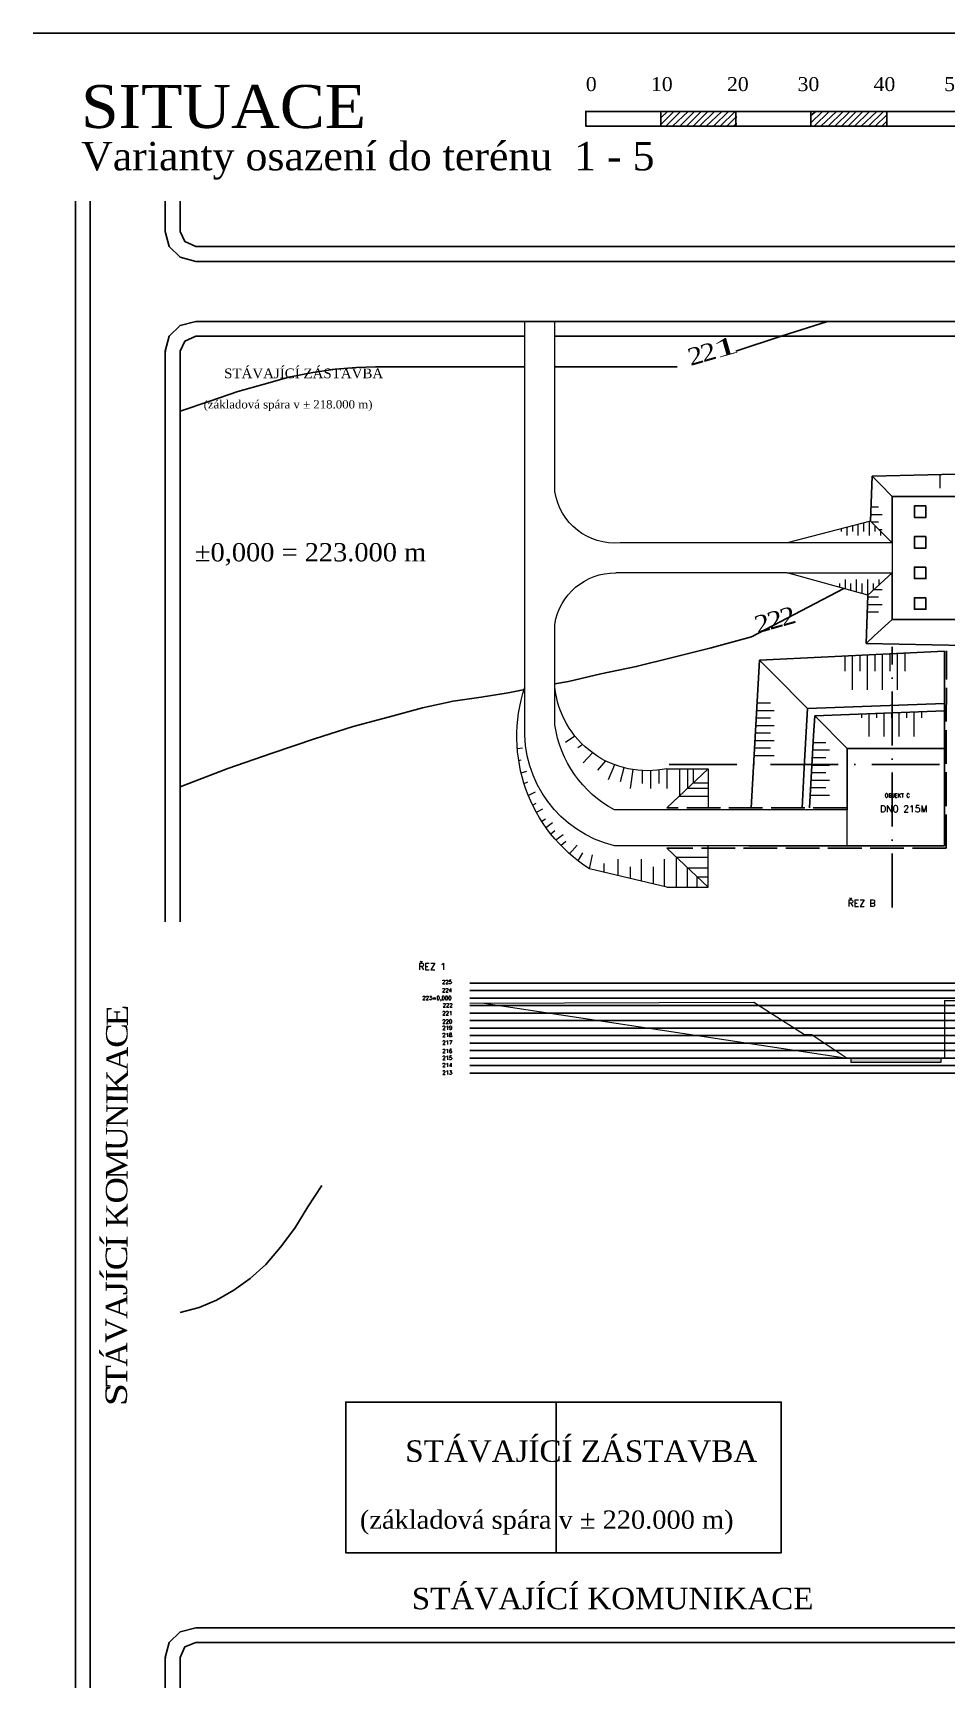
# Model space of a CAD drawing. Header units: millimetres. Extents: x -3518363 to 3223740, y -1530229 to 774657.
# Drawn here: x 950969 to 1072790, y -659509 to -438944 of the extents above; entities that cross this region are included whole.
import ezdxf

# ---------------------------------------------------------------- set-up
doc = ezdxf.new("R2010")
doc.units = ezdxf.units.MM
doc.header["$LTSCALE"] = 15
doc.header["$MEASUREMENT"] = 0
doc.linetypes.add('ACAD_ISO02W100', pattern=[15, 12, -3])
doc.linetypes.add('ACAD_ISO10W100', pattern=[18, 12, -3, 0, -3])
doc.layers.get('0').update_dxf_attribs({"linetype": 'CONTINUOUS'})
for name, color, linetype, lineweight in [('cesty', 7, 'CONTINUOUS', 15), ('HS', 90, 'ACAD_ISO10W100', 15), ('pažení', 220, 'ACAD_ISO02W100', 30), ('texty', 255, 'CONTINUOUS', 15), ('ŘEZ', 11, 'ACAD_ISO10W100', 15)]:
    doc.layers.add(name, color=color, linetype=linetype, lineweight=lineweight)
for name, color, linetype in [('obj 1 patky', 130, 'CONTINUOUS'), ('objekt 1', 40, 'CONTINUOUS'), ('objekt 3', 150, 'CONTINUOUS'), ('ŘEZ bílá', 251, 'ACAD_ISO10W100'), ('ŘEZ čerch', 10, 'ACAD_ISO10W100')]:
    doc.layers.add(name, color=color, linetype=linetype)
doc.layers.add('svahovaní', color=7, linetype='CONTINUOUS', lineweight=15, true_color=0xe3331c)
doc.styles.add('romans', font='romans.shx')
doc.styles.add('TIMESNEWROMAN', font='times.ttf')

msp = doc.modelspace()

# ---------------------------------------------------------------- hatches: boundary and pattern name
at = {"layer": 'HS', "linetype": 'ByBlock', "extrusion": (1.93959e-16, -3.39308e-16, -1)}
h = msp.add_hatch(dxfattribs=at)
h.set_pattern_fill('ANSI36', color=256, scale=2500)
h.set_pattern_definition([(315, (17781.2, 81156.6), (607.66989, -165.72815), [781.25, -156.25, 0, -156.25])])
h.paths.add_polyline_path([(-1059973.376, -576170.183), (-1059973.376, -575570.183), (-1071973.376, -575570.183), (-1071973.376, -576170.183)])
h.paths.add_polyline_path([(-1173301.185, -546787.992), (-1173301.185, -534787.992), (-1173901.185, -534787.992), (-1173901.185, -546787.992)])

# ---------------------------------------------------------------- linework, layer by layer
for p, q in [((950968.81, -438944.425), (1144554.373, -438944.425)), ((972649.777, -477368.343), (1120944.495, -477368.343)), ((972649.777, -479348.69), (1016523.376, -479348.69)), ((1020523.376, -479348.69), (1095523.376, -479348.69)), ((1034657.856, -483412.256), (1036843.958, -483412.256)), ((972649.777, -651510.471), (1120944.495, -651510.471)), ((972649.777, -653465.101), (1120944.495, -653465.101))]:
    msp.add_line(p, q)
at = {"elevation": 0}
for points in [[(1024653.229, -451340.883), (1034657.856, -451340.883), (1034657.856, -449386.253), (1044662.476, -449386.253), (1044662.476, -451340.883), (1054667.095, -451340.883), (1054667.095, -449386.253), (1064774.586, -449386.253), (1064774.586, -451340.883), (1074779.219, -451340.883), (1074779.219, -449386.253), (1084783.826, -449386.253), (1084783.826, -451340.883), (1094788.459, -451340.883), (1094788.459, -449386.253), (1104793.079, -449386.253), (1104793.079, -451340.883), (1114797.698, -451340.883), (1114797.698, -449386.253), (1024653.229, -449386.253), (1024653.229, -451340.883), (1114900.569, -451340.883)], [(1034657.856, -450260.71), (1035532.299, -449386.253), (1035635.17, -449386.253)], [(1034657.856, -451135.14), (1036406.73, -449386.253), (1036509.601, -449386.253)], [(1035300.826, -451340.883), (1037281.173, -449386.253), (1037409.775, -449386.253)], [(1036200.988, -451340.883), (1038284.206, -449386.253), (1038387.077, -449386.253)], [(1037178.289, -451340.883), (1039158.649, -449386.253), (1039261.52, -449386.253)], [(1038052.746, -451340.883), (1040033.093, -449386.253), (1040161.682, -449386.253)], [(1038952.894, -451340.883), (1040907.523, -449386.253), (1041036.112, -449386.253)], [(1039827.338, -451340.883), (1041807.685, -449386.253), (1041910.569, -449386.253)], [(1040701.781, -451340.883), (1042784.999, -449386.253), (1042887.871, -449386.253)], [(1041679.083, -451340.883), (1043659.443, -449386.253), (1043788.032, -449386.253)], [(1042579.257, -451340.883), (1044559.604, -449386.253), (1044662.476, -449386.253)], [(1054667.095, -449926.353), (1055310.066, -449386.253), (1055438.668, -449386.253)], [(1054667.095, -450903.68), (1056210.227, -449386.253), (1056313.098, -449386.253)], [(1055104.311, -451340.883), (1057084.658, -449386.253), (1057187.542, -449386.253)], [(1055978.754, -451340.883), (1058061.985, -449386.253), (1058190.574, -449386.253)], [(1056981.787, -451340.883), (1058962.134, -449386.253), (1059065.005, -449386.253)], [(1057856.23, -451340.883), (1059836.577, -449386.253), (1059939.461, -449386.253)], [(1058730.674, -451340.883), (1060711.021, -449386.253), (1060813.892, -449386.253)], [(1059605.104, -451340.883), (1061585.451, -449386.253), (1061688.336, -449386.253)], [(1060479.548, -451340.883), (1062459.908, -449386.253), (1062588.497, -449386.253)], [(1061379.709, -451340.883), (1063462.927, -449386.253), (1063565.798, -449386.253)], [(1062357.024, -451340.883), (1064337.371, -449386.253), (1064440.255, -449386.253)], [(1063231.467, -451340.883), (1064774.586, -449823.482), (1064877.47, -449823.482)], [(1043453.688, -451340.883), (1044662.476, -450132.095), (1044765.347, -450132.095)], [(1044328.131, -451340.883), (1044662.476, -451032.269), (1044765.347, -451032.269)], [(1064105.898, -451340.883), (1064774.586, -450697.912), (1064877.47, -450697.912)], [(956601.231, -461345.515), (956601.231, -557405.302), (956704.109, -557405.302)], [(958581.578, -461345.515), (958581.578, -557405.302), (958684.456, -557405.302)], [(968586.205, -461345.515), (968586.205, -465409.081), (969126.298, -467389.428), (970566.552, -468803.958), (972649.777, -469369.775), (1120841.624, -469369.775), (1122821.971, -468803.958), (1124262.232, -467389.428), (1124802.318, -465409.081), (1124802.318, -461345.515), (1124905.202, -461345.515)], [(970566.552, -461345.515), (970566.552, -465409.081), (971209.522, -466720.74), (972649.777, -467389.428), (1120841.624, -467389.428), (1122153.283, -466720.74), (1122821.971, -465409.081), (1122821.971, -461345.515), (1122924.855, -461345.515)], [(972649.777, -477368.343), (970566.552, -477908.442), (969126.298, -479348.69), (968586.205, -481329.037), (968689.076, -481329.037)], [(1044662.476, -481329.037), (1050706.388, -479348.69), (1056863.515, -477368.343)], [(972649.777, -479348.69), (971209.522, -480017.378), (970566.552, -481329.037), (970669.43, -481329.037)], [(968586.205, -557405.302), (968586.205, -481329.037), (968689.076, -481329.037)], [(970566.552, -557405.302), (970566.552, -481329.037), (970669.43, -481329.037)], [(970566.552, -489327.579), (974527.253, -488015.92), (978256.48, -486704.261), (981779.959, -485726.96), (985071.965, -484826.785), (988261.1, -484183.815), (991218.762, -483746.613), (994073.553, -483515.127), (996619.717, -483412.256), (1016523.376, -483412.256)], [(1020523.376, -483412.256), (1034760.727, -483412.256)], [(1041370.47, -520858.853), (1046745.694, -519418.605), (1059063.651, -512975.288)], [(1020523.376, -525695.796), (1022338.538, -525359.646), (1026633.583, -524356.627), (1031365.837, -523379.299), (1036200.988, -522170.511), (1041370.47, -520858.853), (1041473.341, -520858.853)], [(970566.552, -539402.127), (976944.822, -536984.564), (982860.145, -534901.333), (988466.849, -533023.857), (993636.331, -531377.867), (998471.469, -530066.208), (1002869.391, -528857.421), (1006958.681, -527982.964), (1010687.909, -527442.865), (1014314.265, -526877.074), (1016523.376, -526449.981)], [(956601.231, -659509.026), (956601.231, -557405.302), (956704.109, -557405.302)], [(958581.578, -659509.026), (958581.578, -557405.302), (958684.456, -557405.302)], [(970566.552, -609460.196), (973086.998, -608791.508), (975401.69, -607814.193), (977716.381, -606476.817), (979902.483, -604959.403), (981985.708, -603081.927), (983966.055, -600767.235), (985843.531, -598246.802), (987592.412, -595391.998), (989469.881, -592537.22)], [(992659.016, -641505.852), (992659.016, -621419.459), (1050706.388, -621419.459), (1050706.388, -641505.852), (1020692.535, -641505.852), (1020692.535, -621419.459), (1020692.535, -641505.852), (992659.016, -641505.852), (992761.894, -641505.852)], [(972649.777, -651510.471), (970566.552, -652050.564), (969126.298, -653465.101), (968586.205, -655445.454), (968689.076, -655445.454)], [(972649.777, -653465.101), (971209.522, -654030.918), (970566.552, -655445.454), (970669.43, -655445.454)], [(968586.205, -659509.026), (968586.205, -655445.454), (968689.076, -655445.454)], [(970566.552, -659509.026), (970566.552, -655445.454), (970669.43, -655445.454)]]:
    msp.add_lwpolyline(points, dxfattribs=at)
at = {"layer": 'cesty', "linetype": 'ByBlock', "extrusion": (1.93959e-16, -3.39308e-16, -1)}
for p, q in [((1016523.376, -526127.992), (1016523.376, -477368.343)), ((1020523.376, -500049.322), (1020523.376, -477368.343)), ((1062604.217, -504018.832), (1051473.376, -506887.992)), ((1065473.376, -506887.992), (1062604.217, -504018.832)), ((1051473.376, -506887.992), (1029241.743, -506887.992)), ((1065473.376, -506887.992), (1051473.376, -506887.992)), ((1065473.376, -506887.992), (1065473.376, -510887.992)), ((1051473.376, -510887.992), (1028633.376, -510887.992)), ((1051473.376, -510887.992), (1065473.376, -510887.992)), ((1062253.444, -513852.469), (1051473.376, -510887.992)), ((1065473.376, -510887.992), (1062253.444, -513852.469)), ((1020523.376, -526127.992), (1020523.376, -517756.662)), ((1016523.376, -531127.992), (1016523.376, -526127.992)), ((1020523.376, -531127.992), (1020523.376, -526127.992)), ((1035473.376, -536987.992), (1040973.376, -536987.992)), ((1040973.376, -536987.992), (1035473.376, -542197.992)), ((1040973.376, -536987.992), (1040973.376, -542197.992)), ((1059473.376, -542487.992), (1028473.376, -542487.992)), ((1059473.376, -547287.992), (1059473.376, -542487.992)), ((1048903.376, -547287.992), (1028473.376, -547287.992)), ((1040973.376, -552787.992), (1035473.376, -547587.992)), ((1040973.376, -552787.992), (1040973.376, -547287.992)), ((1035473.376, -552787.992), (1025152.169, -550340.099)), ((1035473.376, -552787.992), (1040973.376, -552787.992))]:
    msp.add_line(p, q, dxfattribs=at)
for centre, radius, start, end in [((-1028538.376, -498807.992), 8110.556, 265.02492317, 351.19621357), ((-1028538.376, -518997.992), 8110.556, 8.80378643, 90.67112825), ((-1036346.617, -532706.95), 20886.445, 302.40952397, 18.36002891), ((-1032861.822, -524862.917), 12403.131, 257.8450583, 354.14585679), ((-1032207.524, -532028.27), 15709.964, 283.75041491, 3.28520099), ((-1035793.491, -528903.4), 15431.306, 298.31819504, 351.71130566)]:
    msp.add_arc(centre, radius, start, end, dxfattribs=at)
at = {"layer": 'obj 1 patky', "extrusion": (1.93959e-16, -3.39308e-16, -1)}
for points in [[(-1069988.376, -501967.992), (-1069988.376, -503497.992), (-1068458.376, -503497.992), (-1068458.376, -501967.992)], [(-1069988.376, -506047.992), (-1069988.376, -507577.992), (-1068458.376, -507577.992), (-1068458.376, -506047.992)], [(-1069988.376, -510127.992), (-1069988.376, -511657.992), (-1068458.376, -511657.992), (-1068458.376, -510127.992)], [(-1069988.376, -514207.992), (-1069988.376, -515737.992), (-1068458.376, -515737.992), (-1068458.376, -514207.992)]]:
    msp.add_lwpolyline(points, close=True, dxfattribs=at)
at = {"layer": 'objekt 1', "linetype": 'ByBlock', "extrusion": (1.93959e-16, -3.39308e-16, -1)}
for p, q in [((1062819.646, -497979.429), (1062604.217, -504018.832)), ((1098855.572, -497171.271), (1062819.646, -497979.429)), ((1063872.377, -499047.959), (1062819.646, -497979.429)), ((1062253.444, -513852.469), (1062023.827, -520289.629)), ((1063114.434, -519259.787), (1062023.827, -520289.629)), ((1075242.373, -520552.729), (1062023.827, -520289.629))]:
    msp.add_line(p, q, dxfattribs=at)
at = {"layer": 'objekt 1', "extrusion": (1.93959e-16, -3.39308e-16, -1)}
for p, q in [((1065473.376, -500687.992), (1063872.377, -499047.959)), ((1103573.376, -500687.992), (1065473.376, -500687.992)), ((1065473.376, -506887.992), (1065473.376, -500687.992)), ((1065473.376, -517087.992), (1065473.376, -510887.992)), ((1065473.376, -517087.992), (1063114.434, -519259.787)), ((1091523.376, -517087.992), (1065473.376, -517087.992))]:
    msp.add_line(p, q, dxfattribs=at)
at = {"layer": 'objekt 3', "linetype": 'ByBlock', "extrusion": (1.93959e-16, -3.39308e-16, -1)}
for p, q in [((1046690.705, -542197.992), (1047801.612, -522518.385)), ((1072473.376, -521307.992), (1047801.612, -522518.385)), ((1048505.994, -523228.206), (1047801.612, -522518.385)), ((1072473.376, -522307.992), (1072473.376, -521307.992)), ((1072473.376, -523807.992), (1072473.376, -522307.992)), ((1049562.568, -524292.937), (1048505.994, -523228.206)), ((1053824.172, -535983.682), (1054219.215, -528985.54)), ((1072473.376, -528287.992), (1054219.215, -528985.54)), ((1072473.376, -529287.992), (1055165.391, -529939.022)), ((1055017.972, -532550.535), (1055165.391, -529939.022)), ((1054473.376, -542197.992), (1055017.972, -532550.535)), ((1053473.376, -542197.992), (1053824.172, -535983.682)), ((1048903.376, -547287.992), (1046403.376, -547287.992))]:
    msp.add_line(p, q, dxfattribs=at)
at = {"layer": 'objekt 3', "extrusion": (1.93959e-16, -3.39308e-16, -1)}
for p, q in [((1054219.215, -528985.54), (1049562.568, -524292.937)), ((1072473.376, -535287.992), (1072473.376, -523807.992)), ((1059473.376, -534287.992), (1055165.391, -529939.022)), ((1072473.376, -534287.992), (1059473.376, -534287.992)), ((1059473.376, -534287.992), (1059473.376, -542487.992)), ((1072473.376, -547287.992), (1072473.376, -535287.992)), ((1060473.376, -547287.992), (1048903.376, -547287.992)), ((1060473.376, -547287.992), (1072473.376, -547287.992))]:
    msp.add_line(p, q, dxfattribs=at)
at = {"layer": 'pažení', "linetype": 'ACAD_ISO02W100', "lineweight": -2, "ltscale": 25, "extrusion": (1.93959e-16, -3.39308e-16, -1)}
for p, q in [((1072683.376, -547587.992), (1072726.691, -521295.564)), ((1059473.376, -542197.992), (1035473.376, -542197.992)), ((1072683.376, -547587.992), (1035473.376, -547587.992))]:
    msp.add_line(p, q, dxfattribs=at)
at = {"layer": 'svahovaní', "color": 0, "extrusion": (1.93959e-16, -3.39308e-16, -1)}
for p, q in [((1071852.79, -497776.848), (1071852.79, -499592.403)), ((1062694.633, -502099.476), (1063669.633, -502099.476)), ((1058687.431, -505028.449), (1058683.376, -505387.239)), ((1059433.376, -504836.169), (1059433.376, -505897.239)), ((1060183.376, -504642.844), (1060183.376, -505387.239)), ((1060933.376, -504449.519), (1060933.376, -505897.239)), ((1061683.376, -504256.194), (1061683.376, -505387.239)), ((1062433.376, -504062.869), (1062433.376, -505897.239)), ((1062657.133, -503099.476), (1064169.633, -503099.476)), ((1062684.86, -504099.476), (1063669.633, -504099.476)), ((1063183.376, -504597.992), (1063183.376, -505387.239)), ((1063684.86, -505099.476), (1064169.633, -505099.476)), ((1063933.376, -505347.992), (1063933.376, -505897.239)), ((1058502.821, -512818.4), (1058503.444, -512304.728)), ((1059253.444, -513025.351), (1059253.444, -511794.728)), ((1060003.444, -513232.131), (1060003.444, -512304.728)), ((1060753.444, -513438.91), (1060753.444, -511794.728)), ((1061503.444, -513645.69), (1061503.444, -512304.728)), ((1062253.444, -513852.469), (1062253.444, -511794.728)), ((1063003.444, -513161.971), (1063003.444, -512304.728)), ((1063071.325, -513099.476), (1064169.633, -513099.476)), ((1063753.444, -512471.472), (1063753.444, -511794.728)), ((1062169.633, -516099.476), (1063669.633, -516099.476)), ((1062207.133, -515099.476), (1064169.633, -515099.476)), ((1062244.633, -514099.476), (1063669.633, -514099.476)), ((1059163.376, -521960.978), (1059163.376, -523998.658)), ((1060163.376, -521911.919), (1060163.376, -526498.658)), ((1061163.376, -521862.859), (1061163.376, -523998.658)), ((1062163.376, -521813.799), (1062163.376, -526498.658)), ((1063163.376, -521764.739), (1063163.376, -523998.658)), ((1064163.376, -521715.679), (1064163.376, -526498.658)), ((1065163.376, -521666.619), (1065163.376, -523998.658)), ((1066163.376, -521617.559), (1066163.376, -526498.658)), ((1067163.376, -521568.5), (1067163.376, -523998.658)), ((1047423.422, -529217.992), (1049766.293, -529217.992)), ((1047479.871, -528217.992), (1049266.293, -528217.992)), ((1047310.522, -531217.992), (1049766.293, -531217.992)), ((1047366.972, -530217.992), (1049266.293, -530217.992)), ((1061399.258, -529704.538), (1061399.258, -530193.462)), ((1062399.258, -529666.924), (1062399.258, -532693.462)), ((1063399.258, -529629.31), (1063399.258, -530193.462)), ((1064399.258, -529591.695), (1064399.258, -532693.462)), ((1065399.258, -529554.081), (1065399.258, -530193.462)), ((1066399.258, -529516.466), (1066399.258, -532693.462)), ((1067399.258, -529478.852), (1067399.258, -530193.462)), ((1068399.258, -529441.237), (1068399.258, -532693.462)), ((1069399.258, -529403.623), (1069399.258, -530193.462)), ((1023198.785, -532638.737), (1021962.405, -533507.459)), ((1047197.623, -533217.992), (1049766.293, -533217.992)), ((1047254.073, -532217.992), (1049266.293, -532217.992)), ((1054964.488, -533497.992), (1056654.945, -533497.992)), ((1015521.402, -534305.074), (1016213.376, -534197.992)), ((1015702.664, -535880.399), (1016023.376, -535817.992)), ((1024242.822, -533782.026), (1023573.376, -534197.992)), ((1025552.919, -534883.775), (1024293.376, -536217.992)), ((1027260.619, -535929.271), (1026223.376, -537167.992)), ((1047084.724, -535217.992), (1049766.293, -535217.992)), ((1047141.173, -534217.992), (1049266.293, -534217.992)), ((1054851.589, -535497.992), (1056654.945, -535497.992)), ((1054908.039, -534497.992), (1057154.945, -534497.992)), ((1016024.678, -537530.056), (1016803.376, -537327.992)), ((1028488.938, -536469.62), (1027613.376, -538457.992)), ((1029710.206, -536858.957), (1029253.376, -538737.992)), ((1030926.49, -537114.127), (1030563.376, -539627.992)), ((1032183.376, -537247.479), (1032183.376, -538977.992)), ((1033262.78, -537259.565), (1033262.78, -539627.992)), ((1034380.263, -537172.75), (1034380.263, -538977.992)), ((1035473.376, -536987.992), (1035473.376, -539627.992)), ((1037123.376, -536987.992), (1037123.376, -540634.992)), ((1038223.376, -536987.992), (1038223.376, -539592.992)), ((1038963.376, -536987.992), (1038963.376, -538892.01)), ((1054738.69, -537497.992), (1056654.945, -537497.992)), ((1054795.139, -536497.992), (1057154.945, -536497.992)), ((1016415.932, -538952.86), (1016923.376, -538747.992)), ((1016987.885, -540548.065), (1017943.376, -540057.992)), ((1038223.376, -539592.992), (1040973.376, -539592.992)), ((1038963.376, -538892.01), (1040973.376, -538892.01)), ((1054625.79, -539497.992), (1056654.945, -539497.992)), ((1054682.24, -538497.992), (1057154.945, -538497.992)), ((1017560.005, -541834.205), (1018013.376, -541597.992)), ((1018061.947, -542802.217), (1018903.376, -542337.992)), ((1037123.376, -540634.992), (1040973.376, -540634.992)), ((1054569.341, -540497.992), (1057154.945, -540497.992)), ((1018770.094, -543990.099), (1019293.376, -543657.992)), ((1019322.407, -544807.357), (1020213.376, -544167.992)), ((1019979.882, -545682.834), (1020533.376, -545237.992)), ((1020637.557, -546471.725), (1021623.376, -545747.992)), ((1021338.461, -547232.749), (1021973.376, -546647.992)), ((1022483.968, -548329.707), (1023493.376, -547167.992)), ((1023646.795, -549288.811), (1024233.376, -548217.992)), ((1025152.169, -550340.099), (1025523.376, -548457.992)), ((1028953.376, -551241.636), (1028953.376, -549067.992)), ((1032093.376, -551986.353), (1032093.376, -549067.992)), ((1035143.376, -552709.725), (1035143.376, -549067.992)), ((1036753.376, -552787.992), (1036753.376, -548798.174)), ((1036753.376, -548798.174), (1040973.376, -548798.174)), ((1027090.568, -550799.831), (1027090.568, -549607.992)), ((1030623.376, -551637.712), (1030623.376, -550067.992)), ((1033673.376, -552361.084), (1033673.376, -550067.992)), ((1038223.376, -552787.992), (1038223.376, -550187.992)), ((1038223.376, -550187.992), (1040973.376, -550187.992)), ((1039493.376, -552787.992), (1039493.376, -551388.719)), ((1039493.376, -551388.719), (1040973.376, -551388.719))]:
    msp.add_line(p, q, dxfattribs=at)
at = {"layer": 'ŘEZ', "linetype": 'ByBlock', "extrusion": (1.93959e-16, -3.39308e-16, -1)}
for p, q in [((1047037.87, -568170.183), (1009181.185, -568265.152)), ((1011121.185, -568247.052), (1059473.376, -575570.183)), ((1053824.172, -572467.183), (1047037.87, -568170.183)), ((1072473.376, -567887.992), (1074820.526, -567883.885)), ((1072473.376, -567887.992), (1072473.376, -575570.183)), ((1054820.542, -572467.183), (1053824.172, -572467.183)), ((1054820.542, -572467.183), (1059473.376, -575570.183)), ((1072473.376, -575570.183), (1059473.376, -575570.183)), ((1059973.376, -575570.183), (1059973.376, -576170.183)), ((1071973.376, -575570.183), (1071973.376, -576170.183)), ((1071973.376, -576170.183), (1059973.376, -576170.183))]:
    msp.add_line(p, q, dxfattribs=at)
at = {"layer": 'ŘEZ bílá', "color": 250, "linetype": 'ByBlock', "true_color": 0x1a1a1a, "extrusion": (1.93959e-16, -3.39308e-16, -1)}
for p, q in [((1009181.185, -565570.183), (1114041.185, -565570.183)), ((1114441.185, -566570.183), (1009181.185, -566570.183)), ((1009181.185, -567570.183), (1114291.185, -567570.183)), ((1009181.185, -568570.183), (1114391.185, -568570.183)), ((1009181.185, -569570.183), (1114241.185, -569570.183)), ((1114281.185, -570570.183), (1009181.185, -570570.183)), ((1009181.185, -571570.183), (1114341.185, -571570.183)), ((1113951.185, -572570.183), (1009181.185, -572570.183)), ((1009181.185, -573570.183), (1114111.185, -573570.183)), ((1114031.185, -574570.183), (1009181.185, -574570.183)), ((1009181.185, -575570.183), (1114341.185, -575570.183)), ((1114421.185, -576570.183), (1009181.185, -576570.183)), ((1009181.185, -577570.183), (1114341.185, -577570.183))]:
    msp.add_line(p, q, dxfattribs=at)
at = {"layer": 'ŘEZ čerch', "linetype": 'ACAD_ISO10W100', "ltscale": 40, "extrusion": (1.93959e-16, -3.39308e-16, -1)}
msp.add_line((1065511.185, -555507.992), (1065511.185, -520737.992), dxfattribs=at)
at = {"layer": 'ŘEZ čerch', "linetype": 'ACAD_ISO10W100', "lineweight": -2, "ltscale": 50, "extrusion": (1.93959e-16, -3.39308e-16, -1)}
msp.add_line((1035781.185, -536437.992), (1112711.185, -536437.992), dxfattribs=at)

# ---------------------------------------------------------------- texts
at = {"attachment_point": 7, "style": 'TIMESNEWROMAN'}
for s, insert, char_height, width in [('\\W1.03;0\\~\\~\\~\\~\\~\\~\\~\\~\\~\\~10\\~\\~\\~\\~\\~\\~\\~\\~\\~\\~20\\~\\~\\~\\~\\~\\~\\~\\~\\~30\\~\\~\\~\\~\\~\\~\\~\\~\\~\\~40\\~\\~\\~\\~\\~\\~\\~\\~\\~50\\~\\~\\~\\~\\~\\~\\~\\~\\~60\\~\\~\\~\\~\\~\\~\\~\\~\\~70\\~\\~\\~\\~\\~\\~\\~\\~\\~\\~80\\~\\~\\~\\~\\~\\~\\~\\~\\~90\\~\\~\\~\\~\\~\\~\\~\\~\\~\\~100\\~(m)', (1024653.229, -447277.186), 1861.033775, 104185.90222), ('\\W1.04;SITUACE', (957372.797, -451675.109), 5726.35125, 39233.21061), ('\\W1.02;Varianty\\~osazení\\~do\\~terénu\\~\\~1\\~-\\~5', (957372.797, -458490.607), 3793.6648, 76615.21395), ('\\W1.02;STÁVAJÍCÍ\\~ZÁSTAVBA', (976432.817, -484975.096), 1293.94102, 21321.5671), ('{\\W1.03;(základová\\~spára\\~v\\~±\\~218.000\\~m)}', (973701.401, -489333.737), 1099.86018, 22340.96115), ('{\\W1.03;±\\fTimes New Roman|b0|i0|c238|p18;0,000 =\\fTimes New Roman|b0|i0|c0|p18;\\~2\\fTimes New Roman|b0|i0|c238|p18;23\\fTimes New Roman|b0|i0|c0|p18;.000\\~m}', (972546.899, -509927.377), 2433.709411, 49434.83592), ('\\W1.02;STÁVAJÍCÍ\\~ZÁSTAVBA', (1000580.418, -629443.587), 2863.1607, 47179.17747), ('\\W1.03;(základová\\~spára\\~v\\~±\\~220.000\\~m)', (994536.492, -639088.145), 2433.70941, 49434.83592), ('\\W1.02;STÁVAJÍCÍ\\~KOMUNIKACE', (1001454.855, -649092.732), 2863.1607, 53670.5873)]:
    msp.add_mtext(s, dxfattribs=dict(at, insert=insert, char_height=char_height, width=width))
for s, insert, char_height, width, rotation in [('\\W1.16;2', (1038618.55, -483309.254), 2289.8356, 3047.34523, 15.80019522), ('\\W1.16;2', (1040315.91, -482820.564), 2289.8356, 3047.34523, 15.80019522), ('\\W1.95;1', (1041987.631, -482331.769), 2289.8356, 3945.50577, 15.80019522), ('\\W1.16;2', (1049214.234, -518492.085), 2289.8356, 3047.34523, 15.80019522), ('\\W1.16;2', (1050911.633, -518029.27), 2289.8356, 3047.34523, 15.80019522), ('\\W1.16;2', (1047516.913, -518980.801), 2289.8356, 3047.34523, 15.80019522), ('\\W1.09;E', (963621.569, -571344.702), 2863.0542, 4188.81108, 89.90041137), ('\\W1.14;C', (963595.982, -574199.479), 2863.0542, 4490.01155, 89.90041137), ('\\W1.04;A', (963595.89, -577285.821), 2863.0542, 4592.75863, 89.90041137), ('\\W1.03;K', (963595.89, -580346.184), 2863.0542, 4572.93372, 89.90041137), ('\\W1.02;N', (963595.982, -584846.952), 2863.0542, 4557.723, 89.90041137), ('\\W1.19;I', (963595.982, -581786.576), 2863.0542, 3142.16769, 89.90041137), ('\\W1.04;U', (963570.434, -587933.202), 2863.0542, 4588.46559, 89.90041137), ('\\W1.07;M', (963570.349, -591765.177), 2863.0542, 5402.24811, 89.90041137), ('\\W1.13;O', (963570.473, -594954.22), 2863.0542, 4720.52411, 89.90041137), ('\\W1.03;K', (963570.644, -598143.224), 2863.0542, 4572.93372, 89.90041137), ('\\W1.19;Í', (963570.689, -600895.314), 2863.0542, 3142.16769, 89.90041137), ('\\W1.14;C', (963544.886, -603852.858), 2863.0542, 4490.01155, 89.90041137), ('\\W1.19;Í', (963544.841, -605395.977), 2863.0542, 3142.16769, 89.90041137), ('\\W1.09;J', (963544.886, -607145.073), 2863.0542, 3226.50001, 89.90041137), ('\\W1.04;A', (963545.011, -610334.077), 2863.0542, 4592.75863, 89.90041137), ('\\W1.05;V', (963545.187, -613523.134), 2863.0542, 4599.96906, 89.90041137), ('\\W1.04;Á', (963519.509, -616686.682), 2863.0542, 4592.75863, 89.90041137), ('\\W1.12;T', (963519.548, -619438.719), 2863.0542, 4225.10236, 89.90041137), ('\\W1.28;S', (963519.594, -621959.427), 2863.0542, 4219.3343, 89.90041137)]:
    msp.add_mtext(s, dxfattribs=dict(at, insert=insert, char_height=char_height, width=width, rotation=rotation))
at = {"layer": 'texty', "ltscale": 20, "extrusion": (1.93959e-16, -3.39308e-16, -1), "style": 'romans', "text_generation_flag": 2}
for s, height, p in [('OBJEKT C', 514.897, (-1064502.254, -540820.559)), ('DNO 215M', 890.0917, (-1063893.376, -542777.992)), ('ŘEZ B', 890.0917, (-1059571.185, -555367.992)), ('ŘEZ 1', 890.0917, (-1002341.185, -563807.992)), ('225', 514.897, (-1005486.185, -565670.183)), ('224', 514.897, (-1005486.185, -566790.183)), ('223=0,000', 514.897, (-1002866.185, -567820.183)), ('222', 514.897, (-1005556.185, -568780.183)), ('221', 514.897, (-1005516.185, -569840.183)), ('220', 514.897, (-1005516.185, -570940.183)), ('219', 514.897, (-1005516.185, -571790.183)), ('218', 514.897, (-1005516.185, -572750.183)), ('217', 514.897, (-1005516.185, -573750.183)), ('216', 514.897, (-1005516.185, -574870.183)), ('215', 514.897, (-1005516.185, -575790.183)), ('214', 514.897, (-1005516.185, -576750.183)), ('213', 514.897, (-1005516.185, -577750.183))]:
    msp.add_text(s, height=height, dxfattribs=at).set_placement(p)

doc.saveas('drawing.dxf')
